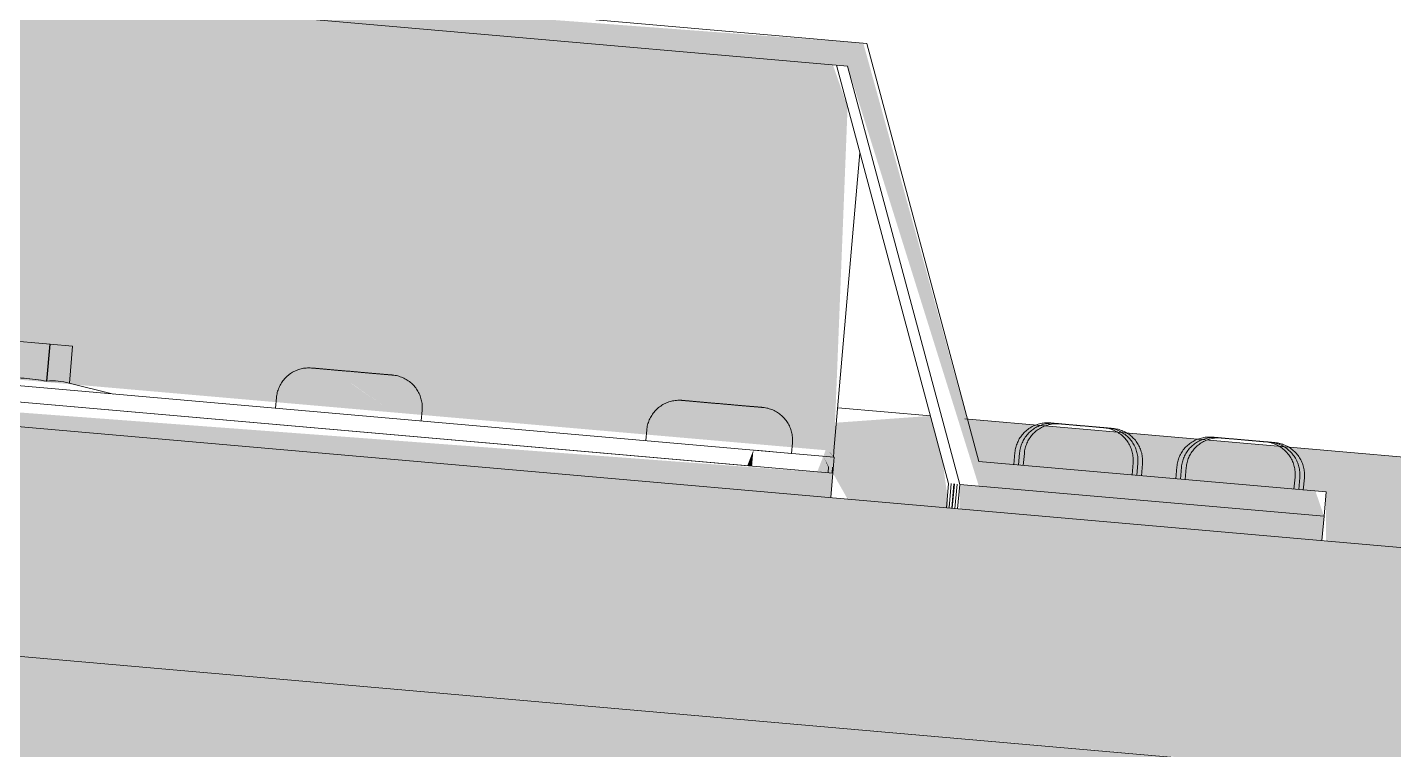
# Model space of a CAD drawing. Header units: millimetres. Extents: x -4612930 to -4329258, y -1064 to 30311.
# Drawn here: x -4356782.2 to -4356614, y 16757.3 to 16846.2 of the extents above; entities that cross this region are included whole.
import ezdxf

# ---------------------------------------------------------------- set-up
doc = ezdxf.new("R2010")
doc.units = ezdxf.units.MM
doc.layers.add('A-ROOF', color=132, linetype='Continuous', lineweight=5)
doc.layers.add('Q-SPCQ', color=91, linetype='Continuous', lineweight=5)

# ---------------------------------------------------------------- blocks, each defined once
blk = doc.blocks.new('Static Line_Sayfa_Metal Deck_Pan Mount - Up to 15 _ pitch - Max 2 Users-1848787-NORTH EAST')
at = {"layer": 'Q-SPCQ'}
h = blk.add_hatch(color=256, dxfattribs=at)
h.paths.add_polyline_path([(4342511.02, 16794.09), (4342512.7, 16836.42), (4342510.9, 16841.61), (4342372.7, 16853.71), (4342351.41, 16808.05), (4342511, 16794.09)])
h.paths.add_polyline_path([(4342501.45, 16795.49), (4342492.48, 16796.28), (4342497.19, 16798.41), (4342501.11, 16795.72)])
h.paths.add_polyline_path([(4342455.88, 16799.48), (4342446.92, 16800.26), (4342451.64, 16802.39)])
h.paths.add_polyline_path([(4342411.37, 16803.03), (4342408.95, 16807.72), (4342414.55, 16807.23)])
h.paths.add_polyline_path([(4342376.19, 16806.45), (4342370.6, 16808.77), (4342372.81, 16808.77), (4342374.27, 16807.77)])
h.paths.add_polyline_path([(4342346.96, 16808.69), (4342368.66, 16855.23), (4342315.98, 16859.83), (4342311.8, 16811.77), (4342346.08, 16808.77)])
h.paths.add_polyline_path([(4342330.62, 16810.44), (4342324.05, 16812.31), (4342327.89, 16812.31), (4342329.83, 16810.98)])
for points in [[(4342571.33, 16786.05), (4342570.27, 16789.15), (4342528.85, 16792.78), (4342514.63, 16844.3), (4342370.04, 16855.1), (4342346.08, 16808.77), (4342305.4, 16810.02), (4342307.35, 16809.14), (4342351.17, 16807.53), (4342374.27, 16853.57), (4342512.7, 16841.46), (4342528.85, 16789.77), (4342570.67, 16786.11)], [(4342411.37, 16803.03), (4342414.55, 16807.23), (4342408.95, 16807.72)], [(4342510.64, 16788.35), (4342510.9, 16791.34), (4342350, 16803.37), (4342350.15, 16802.39), (4342467.33, 16792.14)], [(4342455.88, 16799.48), (4342451.6, 16802.39), (4342446.92, 16800.26)], [(4342501.45, 16795.49), (4342497.19, 16798.41), (4342492.48, 16796.28), (4342501.11, 16795.52)], [(4342500.94, 16792.21), (4342501.11, 16794.2), (4342500.35, 16792.26)], [(4342510.96, 16793.43), (4342510.3, 16794.15), (4342510.9, 16793.44)], [(4342510.37, 16792.14), (4342509.66, 16793.55), (4342510.3, 16792.14)], [(4342510.31, 16791.48), (4342510.3, 16792.14), (4342510.3, 16791.48)], [(4342571.07, 16783.06), (4342571.33, 16786.05), (4342526.5, 16789.97), (4342526.5, 16786.96), (4342528.85, 16786.75)]]:
    blk.add_hatch(color=256, dxfattribs=at).paths.add_polyline_path(points)
for p, q in [((4342515.06, 16844.26), (4342370.87, 16856.88)), ((4342372.7, 16853.71), (4342512.7, 16841.46)), ((4342528.85, 16792.78), (4342515.06, 16844.26)), ((4342525.12, 16790.09), (4342511.32, 16841.58)), ((4342512.7, 16841.46), (4342526.5, 16789.97)), ((4342514.21, 16830.81), (4342511.02, 16794.09)), ((4342408.95, 16807.72), (4342414.55, 16807.23)), ((4342501.11, 16794.2), (4342351.07, 16807.33)), ((4342414.53, 16807.23), (4342414.13, 16802.68)), ((4342414.55, 16807.23), (4342414.16, 16802.68)), ((4342417.32, 16806.98), (4342414.55, 16807.23)), ((4342414.55, 16807.23), (4342417.32, 16806.98)), ((4342416.93, 16802.45), (4342417.32, 16806.98)), ((4342500.94, 16792.21), (4342350.17, 16805.4)), ((4342510.9, 16791.34), (4342350.17, 16805.4)), ((4342422.38, 16801.09), (4342416.92, 16802.45)), ((4342442.42, 16800.66), (4342442.3, 16799.35)), ((4342460.23, 16797.78), (4342460.35, 16799.09)), ((4342487.98, 16796.67), (4342487.87, 16795.36)), ((4342511.05, 16793.33), (4342501.11, 16794.2)), ((4342501.3, 16794.18), (4342505.8, 16793.79)), ((4342501.33, 16794.18), (4342505.8, 16793.79)), ((4342505.8, 16793.79), (4342505.91, 16795.1)), ((4342510.88, 16791.34), (4342511.05, 16793.33)), ((4342510.96, 16793.34), (4342511.05, 16793.33)), ((4342571.59, 16789.04), (4342528.85, 16792.78)), ((4342533.3, 16793.89), (4342533.17, 16792.4)), ((4342533.87, 16793.84), (4342533.74, 16792.35)), ((4342534.45, 16793.79), (4342534.32, 16792.3)), ((4342547.71, 16791.13), (4342547.84, 16792.62)), ((4342548.28, 16791.08), (4342548.41, 16792.57)), ((4342548.86, 16791.03), (4342548.99, 16792.52)), ((4342510.9, 16791.34), (4342510.64, 16788.35)), ((4342553.22, 16792.15), (4342553.09, 16790.66)), ((4342553.8, 16792.1), (4342553.67, 16790.61)), ((4342554.37, 16792.05), (4342554.24, 16790.56)), ((4342567.63, 16789.38), (4342567.76, 16790.88)), ((4342568.21, 16789.33), (4342568.34, 16790.83)), ((4342568.78, 16789.28), (4342568.91, 16790.78)), ((4342525.12, 16790.09), (4342524.86, 16787.1)), ((4342525.44, 16790.06), (4342525.18, 16787.07)), ((4342525.77, 16790.03), (4342525.51, 16787.05)), ((4342525.84, 16790.03), (4342525.58, 16787.04)), ((4342526.17, 16790), (4342525.91, 16787.01)), ((4342526.5, 16789.97), (4342526.24, 16786.98)), ((4342526.5, 16789.97), (4342571.33, 16786.05)), ((4342526.5, 16789.97), (4342571.33, 16786.05)), ((4342571.33, 16786.05), (4342571.59, 16789.04)), ((4342571.33, 16786.05), (4342571.07, 16783.06))]:
    blk.add_line(p, q, dxfattribs=at)
at = {"layer": 'Q-SPCQ', "flags": 128}
for points in [[(4342442.42, 16800.66), (4342442.43, 16800.82), (4342442.46, 16800.97), (4342442.49, 16801.13), (4342442.52, 16801.29), (4342442.56, 16801.44), (4342442.61, 16801.59), (4342442.67, 16801.75), (4342442.73, 16801.89), (4342442.79, 16802.04), (4342442.87, 16802.18), (4342442.94, 16802.32), (4342443.03, 16802.46), (4342443.12, 16802.59), (4342443.21, 16802.72), (4342443.31, 16802.85), (4342443.41, 16802.97), (4342443.52, 16803.09), (4342443.64, 16803.2), (4342443.75, 16803.31), (4342443.88, 16803.41), (4342444, 16803.51), (4342444.13, 16803.61), (4342444.27, 16803.69), (4342444.4, 16803.78), (4342444.54, 16803.85), (4342444.69, 16803.93), (4342444.83, 16803.99), (4342444.98, 16804.05), (4342445.13, 16804.11), (4342445.29, 16804.15), (4342445.44, 16804.2), (4342445.6, 16804.23), (4342445.76, 16804.26), (4342445.91, 16804.28), (4342446.07, 16804.3), (4342446.23, 16804.31), (4342446.39, 16804.31), (4342446.55, 16804.31), (4342446.71, 16804.3), (4342446.76, 16804.3)], [(4342446.76, 16804.3), (4342446.77, 16804.3), (4342446.79, 16804.3), (4342446.82, 16804.29), (4342446.86, 16804.29), (4342446.9, 16804.29), (4342446.95, 16804.28), (4342447.01, 16804.28), (4342447.08, 16804.27), (4342447.15, 16804.26), (4342447.23, 16804.26), (4342447.32, 16804.25), (4342447.41, 16804.24), (4342447.52, 16804.23), (4342447.63, 16804.22), (4342447.74, 16804.21), (4342447.86, 16804.2), (4342447.99, 16804.19), (4342448.13, 16804.18), (4342448.27, 16804.17), (4342448.41, 16804.15), (4342448.56, 16804.14), (4342448.72, 16804.13), (4342448.88, 16804.11), (4342449.04, 16804.1), (4342449.21, 16804.08), (4342449.39, 16804.07), (4342449.56, 16804.05), (4342449.74, 16804.04), (4342449.93, 16804.02), (4342450.12, 16804), (4342450.3, 16803.99), (4342450.5, 16803.97), (4342450.69, 16803.95), (4342450.89, 16803.94), (4342451.08, 16803.92), (4342451.28, 16803.9), (4342451.48, 16803.89), (4342451.68, 16803.87), (4342451.88, 16803.85), (4342452.07, 16803.83), (4342452.27, 16803.82), (4342452.47, 16803.8), (4342452.67, 16803.78), (4342452.86, 16803.76), (4342453.05, 16803.75), (4342453.24, 16803.73), (4342453.43, 16803.71), (4342453.62, 16803.7), (4342453.8, 16803.68), (4342453.98, 16803.67), (4342454.16, 16803.65), (4342454.33, 16803.64), (4342454.49, 16803.62), (4342454.66, 16803.61), (4342454.82, 16803.59), (4342454.97, 16803.58), (4342455.12, 16803.57), (4342455.26, 16803.55), (4342455.4, 16803.54), (4342455.53, 16803.53), (4342455.66, 16803.52), (4342455.77, 16803.51), (4342455.89, 16803.5), (4342455.99, 16803.49), (4342456.09, 16803.48), (4342456.18, 16803.47), (4342456.27, 16803.47), (4342456.35, 16803.46), (4342456.42, 16803.45), (4342456.48, 16803.45), (4342456.54, 16803.44), (4342456.58, 16803.44), (4342456.62, 16803.44), (4342456.65, 16803.43), (4342456.68, 16803.43), (4342456.7, 16803.43), (4342456.7, 16803.43)], [(4342456.7, 16803.43), (4342456.69, 16803.43), (4342456.67, 16803.43), (4342456.64, 16803.43), (4342456.61, 16803.44), (4342456.56, 16803.44), (4342456.51, 16803.45), (4342456.45, 16803.45), (4342456.39, 16803.46), (4342456.31, 16803.46), (4342456.23, 16803.47), (4342456.14, 16803.48), (4342456.05, 16803.49), (4342455.94, 16803.49), (4342455.84, 16803.5), (4342455.72, 16803.51), (4342455.6, 16803.53), (4342455.47, 16803.54), (4342455.34, 16803.55), (4342455.2, 16803.56), (4342455.05, 16803.57), (4342454.9, 16803.59), (4342454.74, 16803.6), (4342454.58, 16803.61), (4342454.42, 16803.63), (4342454.25, 16803.64), (4342454.08, 16803.66), (4342453.9, 16803.67), (4342453.72, 16803.69), (4342453.53, 16803.71), (4342453.35, 16803.72), (4342453.16, 16803.74), (4342452.97, 16803.76), (4342452.77, 16803.77), (4342452.58, 16803.79), (4342452.38, 16803.81), (4342452.18, 16803.82), (4342451.98, 16803.84), (4342451.78, 16803.86), (4342451.59, 16803.88), (4342451.39, 16803.89), (4342451.19, 16803.91), (4342450.99, 16803.93), (4342450.8, 16803.95), (4342450.6, 16803.96), (4342450.41, 16803.98), (4342450.22, 16804), (4342450.03, 16804.01), (4342449.84, 16804.03), (4342449.66, 16804.04), (4342449.48, 16804.06), (4342449.31, 16804.08), (4342449.13, 16804.09), (4342448.97, 16804.11), (4342448.8, 16804.12), (4342448.65, 16804.13), (4342448.49, 16804.15), (4342448.34, 16804.16), (4342448.2, 16804.17), (4342448.06, 16804.18), (4342447.93, 16804.2), (4342447.81, 16804.21), (4342447.69, 16804.22), (4342447.57, 16804.23), (4342447.47, 16804.24), (4342447.37, 16804.24), (4342447.28, 16804.25), (4342447.19, 16804.26), (4342447.11, 16804.27), (4342447.04, 16804.27), (4342446.98, 16804.28), (4342446.93, 16804.28), (4342446.88, 16804.29), (4342446.84, 16804.29), (4342446.81, 16804.29), (4342446.78, 16804.3), (4342446.77, 16804.3), (4342446.76, 16804.3)], [(4342456.7, 16803.43), (4342456.86, 16803.41), (4342457.02, 16803.39), (4342457.18, 16803.36), (4342457.34, 16803.32), (4342457.49, 16803.28), (4342457.64, 16803.23), (4342457.79, 16803.18), (4342457.94, 16803.12), (4342458.09, 16803.05), (4342458.23, 16802.98), (4342458.37, 16802.9), (4342458.51, 16802.82), (4342458.64, 16802.73), (4342458.77, 16802.63), (4342458.9, 16802.53), (4342459.02, 16802.43), (4342459.14, 16802.32), (4342459.25, 16802.21), (4342459.36, 16802.09), (4342459.46, 16801.97), (4342459.56, 16801.84), (4342459.65, 16801.71), (4342459.74, 16801.58), (4342459.83, 16801.44), (4342459.9, 16801.3), (4342459.97, 16801.16), (4342460.04, 16801.01), (4342460.1, 16800.86), (4342460.15, 16800.71), (4342460.2, 16800.56), (4342460.24, 16800.4), (4342460.28, 16800.25), (4342460.31, 16800.09), (4342460.33, 16799.93), (4342460.35, 16799.77), (4342460.36, 16799.61), (4342460.36, 16799.45), (4342460.36, 16799.29), (4342460.35, 16799.13), (4342460.35, 16799.09)], [(4342487.98, 16796.67), (4342488, 16796.83), (4342488.02, 16796.99), (4342488.05, 16797.14), (4342488.09, 16797.3), (4342488.13, 16797.46), (4342488.18, 16797.61), (4342488.23, 16797.76), (4342488.29, 16797.91), (4342488.36, 16798.05), (4342488.43, 16798.2), (4342488.51, 16798.34), (4342488.59, 16798.47), (4342488.68, 16798.61), (4342488.78, 16798.74), (4342488.88, 16798.86), (4342488.98, 16798.98), (4342489.09, 16799.1), (4342489.2, 16799.21), (4342489.32, 16799.32), (4342489.44, 16799.43), (4342489.57, 16799.53), (4342489.7, 16799.62), (4342489.83, 16799.71), (4342489.97, 16799.79), (4342490.11, 16799.87), (4342490.25, 16799.94), (4342490.4, 16800.01), (4342490.55, 16800.07), (4342490.7, 16800.12), (4342490.85, 16800.17), (4342491.01, 16800.21), (4342491.16, 16800.24), (4342491.32, 16800.27), (4342491.48, 16800.3), (4342491.64, 16800.31), (4342491.8, 16800.32), (4342491.96, 16800.33), (4342492.12, 16800.32), (4342492.28, 16800.32), (4342492.32, 16800.31)], [(4342502.27, 16799.44), (4342502.25, 16799.44), (4342502.23, 16799.44), (4342502.21, 16799.45), (4342502.17, 16799.45), (4342502.13, 16799.45), (4342502.08, 16799.46), (4342502.02, 16799.46), (4342501.95, 16799.47), (4342501.88, 16799.48), (4342501.8, 16799.48), (4342501.71, 16799.49), (4342501.61, 16799.5), (4342501.51, 16799.51), (4342501.4, 16799.52), (4342501.29, 16799.53), (4342501.16, 16799.54), (4342501.04, 16799.55), (4342500.9, 16799.56), (4342500.76, 16799.57), (4342500.62, 16799.59), (4342500.47, 16799.6), (4342500.31, 16799.61), (4342500.15, 16799.63), (4342499.98, 16799.64), (4342499.81, 16799.66), (4342499.64, 16799.67), (4342499.46, 16799.69), (4342499.28, 16799.7), (4342499.1, 16799.72), (4342498.91, 16799.74), (4342498.72, 16799.75), (4342498.53, 16799.77), (4342498.34, 16799.79), (4342498.14, 16799.8), (4342497.94, 16799.82), (4342497.75, 16799.84), (4342497.55, 16799.85), (4342497.35, 16799.87), (4342497.15, 16799.89), (4342496.95, 16799.91), (4342496.75, 16799.92), (4342496.56, 16799.94), (4342496.36, 16799.96), (4342496.17, 16799.98), (4342495.97, 16799.99), (4342495.78, 16800.01), (4342495.59, 16800.03), (4342495.41, 16800.04), (4342495.23, 16800.06), (4342495.05, 16800.07), (4342494.87, 16800.09), (4342494.7, 16800.1), (4342494.53, 16800.12), (4342494.37, 16800.13), (4342494.21, 16800.15), (4342494.06, 16800.16), (4342493.91, 16800.17), (4342493.77, 16800.19), (4342493.63, 16800.2), (4342493.5, 16800.21), (4342493.37, 16800.22), (4342493.25, 16800.23), (4342493.14, 16800.24), (4342493.03, 16800.25), (4342492.94, 16800.26), (4342492.84, 16800.27), (4342492.76, 16800.27), (4342492.68, 16800.28), (4342492.61, 16800.29), (4342492.55, 16800.29), (4342492.49, 16800.3), (4342492.44, 16800.3), (4342492.4, 16800.3), (4342492.37, 16800.31), (4342492.35, 16800.31), (4342492.33, 16800.31), (4342492.32, 16800.31)], [(4342492.33, 16800.31), (4342492.34, 16800.31), (4342492.36, 16800.31), (4342492.39, 16800.31), (4342492.42, 16800.3), (4342492.46, 16800.3), (4342492.52, 16800.3), (4342492.57, 16800.29), (4342492.64, 16800.28), (4342492.72, 16800.28), (4342492.8, 16800.27), (4342492.88, 16800.26), (4342492.98, 16800.25), (4342493.08, 16800.25), (4342493.19, 16800.24), (4342493.31, 16800.23), (4342493.43, 16800.22), (4342493.56, 16800.2), (4342493.69, 16800.19), (4342493.83, 16800.18), (4342493.98, 16800.17), (4342494.13, 16800.15), (4342494.28, 16800.14), (4342494.44, 16800.13), (4342494.61, 16800.11), (4342494.78, 16800.1), (4342494.95, 16800.08), (4342495.13, 16800.07), (4342495.31, 16800.05), (4342495.49, 16800.03), (4342495.68, 16800.02), (4342495.87, 16800), (4342496.06, 16799.98), (4342496.26, 16799.97), (4342496.45, 16799.95), (4342496.65, 16799.93), (4342496.85, 16799.92), (4342497.04, 16799.9), (4342497.24, 16799.88), (4342497.44, 16799.86), (4342497.64, 16799.85), (4342497.84, 16799.83), (4342498.04, 16799.81), (4342498.23, 16799.8), (4342498.43, 16799.78), (4342498.62, 16799.76), (4342498.81, 16799.74), (4342499, 16799.73), (4342499.18, 16799.71), (4342499.37, 16799.7), (4342499.55, 16799.68), (4342499.72, 16799.66), (4342499.89, 16799.65), (4342500.06, 16799.64), (4342500.22, 16799.62), (4342500.38, 16799.61), (4342500.54, 16799.59), (4342500.68, 16799.58), (4342500.83, 16799.57), (4342500.96, 16799.56), (4342501.1, 16799.54), (4342501.22, 16799.53), (4342501.34, 16799.52), (4342501.45, 16799.51), (4342501.56, 16799.5), (4342501.66, 16799.5), (4342501.75, 16799.49), (4342501.83, 16799.48), (4342501.91, 16799.47), (4342501.98, 16799.47), (4342502.05, 16799.46), (4342502.1, 16799.46), (4342502.15, 16799.45), (4342502.19, 16799.45), (4342502.22, 16799.45), (4342502.24, 16799.44), (4342502.26, 16799.44), (4342502.27, 16799.44)], [(4342502.27, 16799.44), (4342502.43, 16799.42), (4342502.59, 16799.4), (4342502.75, 16799.37), (4342502.9, 16799.34), (4342503.06, 16799.29), (4342503.21, 16799.24), (4342503.36, 16799.19), (4342503.51, 16799.13), (4342503.65, 16799.06), (4342503.8, 16798.99), (4342503.94, 16798.91), (4342504.07, 16798.83), (4342504.21, 16798.74), (4342504.34, 16798.65), (4342504.46, 16798.55), (4342504.58, 16798.44), (4342504.7, 16798.33), (4342504.82, 16798.22), (4342504.92, 16798.1), (4342505.03, 16797.98), (4342505.13, 16797.85), (4342505.22, 16797.72), (4342505.31, 16797.59), (4342505.39, 16797.45), (4342505.47, 16797.31), (4342505.54, 16797.17), (4342505.61, 16797.02), (4342505.67, 16796.87), (4342505.72, 16796.72), (4342505.77, 16796.57), (4342505.81, 16796.42), (4342505.85, 16796.26), (4342505.87, 16796.1), (4342505.9, 16795.94), (4342505.91, 16795.78), (4342505.92, 16795.62), (4342505.93, 16795.46), (4342505.93, 16795.3), (4342505.92, 16795.14), (4342505.91, 16795.1)], [(4342533.3, 16793.89), (4342533.31, 16794.05), (4342533.34, 16794.21), (4342533.37, 16794.37), (4342533.4, 16794.52), (4342533.45, 16794.68), (4342533.49, 16794.83), (4342533.55, 16794.98), (4342533.61, 16795.13), (4342533.68, 16795.27), (4342533.75, 16795.42), (4342533.83, 16795.56), (4342533.91, 16795.69), (4342534, 16795.83), (4342534.09, 16795.96), (4342534.19, 16796.08), (4342534.29, 16796.2), (4342534.4, 16796.32), (4342534.52, 16796.43), (4342534.63, 16796.54), (4342534.76, 16796.65), (4342534.88, 16796.74), (4342535.01, 16796.84), (4342535.15, 16796.93), (4342535.28, 16797.01), (4342535.42, 16797.09), (4342535.57, 16797.16), (4342535.71, 16797.22), (4342535.86, 16797.28), (4342536.01, 16797.34), (4342536.16, 16797.39), (4342536.32, 16797.43), (4342536.47, 16797.46), (4342536.63, 16797.49), (4342536.79, 16797.51), (4342536.95, 16797.53), (4342537.11, 16797.54), (4342537.27, 16797.54), (4342537.43, 16797.54), (4342537.59, 16797.53), (4342537.63, 16797.53)], [(4342533.87, 16793.84), (4342533.89, 16794), (4342533.91, 16794.16), (4342533.94, 16794.32), (4342533.98, 16794.47), (4342534.02, 16794.63), (4342534.07, 16794.78), (4342534.12, 16794.93), (4342534.18, 16795.08), (4342534.25, 16795.22), (4342534.32, 16795.37), (4342534.4, 16795.51), (4342534.48, 16795.64), (4342534.57, 16795.78), (4342534.67, 16795.91), (4342534.77, 16796.03), (4342534.87, 16796.15), (4342534.98, 16796.27), (4342535.09, 16796.38), (4342535.21, 16796.49), (4342535.33, 16796.6), (4342535.46, 16796.69), (4342535.59, 16796.79), (4342535.72, 16796.88), (4342535.86, 16796.96), (4342536, 16797.04), (4342536.14, 16797.11), (4342536.29, 16797.17), (4342536.44, 16797.23), (4342536.59, 16797.29), (4342536.74, 16797.33), (4342536.89, 16797.38), (4342537.05, 16797.41), (4342537.21, 16797.44), (4342537.36, 16797.46), (4342537.52, 16797.48), (4342537.68, 16797.49), (4342537.84, 16797.49), (4342538, 16797.49), (4342538.16, 16797.48), (4342538.21, 16797.48)], [(4342534.45, 16793.79), (4342534.47, 16793.95), (4342534.49, 16794.11), (4342534.52, 16794.27), (4342534.55, 16794.42), (4342534.6, 16794.58), (4342534.65, 16794.73), (4342534.7, 16794.88), (4342534.76, 16795.03), (4342534.83, 16795.17), (4342534.9, 16795.32), (4342534.98, 16795.46), (4342535.06, 16795.59), (4342535.15, 16795.73), (4342535.24, 16795.86), (4342535.34, 16795.98), (4342535.44, 16796.1), (4342535.55, 16796.22), (4342535.67, 16796.33), (4342535.78, 16796.44), (4342535.91, 16796.55), (4342536.03, 16796.64), (4342536.16, 16796.74), (4342536.3, 16796.83), (4342536.43, 16796.91), (4342536.57, 16796.99), (4342536.72, 16797.06), (4342536.86, 16797.12), (4342537.01, 16797.18), (4342537.16, 16797.24), (4342537.31, 16797.28), (4342537.47, 16797.33), (4342537.62, 16797.36), (4342537.78, 16797.39), (4342537.94, 16797.41), (4342538.1, 16797.43), (4342538.26, 16797.44), (4342538.42, 16797.44), (4342538.58, 16797.44), (4342538.74, 16797.43), (4342538.78, 16797.43)], [(4342537.63, 16797.53), (4342537.64, 16797.53), (4342537.65, 16797.53), (4342537.67, 16797.53), (4342537.7, 16797.52), (4342537.72, 16797.52), (4342537.76, 16797.52), (4342537.8, 16797.52), (4342537.84, 16797.51), (4342537.89, 16797.51), (4342537.94, 16797.5), (4342538, 16797.5), (4342538.06, 16797.49), (4342538.13, 16797.49), (4342538.2, 16797.48), (4342538.28, 16797.47), (4342538.36, 16797.47), (4342538.45, 16797.46), (4342538.53, 16797.45), (4342538.63, 16797.44), (4342538.72, 16797.43), (4342538.82, 16797.43), (4342538.93, 16797.42), (4342539.03, 16797.41), (4342539.14, 16797.4), (4342539.25, 16797.39), (4342539.37, 16797.38), (4342539.48, 16797.37), (4342539.6, 16797.36), (4342539.73, 16797.35), (4342539.85, 16797.34), (4342539.97, 16797.32), (4342540.1, 16797.31), (4342540.23, 16797.3), (4342540.36, 16797.29), (4342540.49, 16797.28), (4342540.62, 16797.27), (4342540.75, 16797.26), (4342540.88, 16797.25), (4342540.91, 16797.24)], [(4342540.92, 16797.24), (4342540.79, 16797.25), (4342540.66, 16797.26), (4342540.53, 16797.28), (4342540.4, 16797.29), (4342540.27, 16797.3), (4342540.14, 16797.31), (4342540.02, 16797.32), (4342539.89, 16797.33), (4342539.77, 16797.34), (4342539.64, 16797.35), (4342539.52, 16797.36), (4342539.41, 16797.37), (4342539.29, 16797.38), (4342539.18, 16797.39), (4342539.07, 16797.4), (4342538.96, 16797.41), (4342538.86, 16797.42), (4342538.76, 16797.43), (4342538.66, 16797.44), (4342538.57, 16797.45), (4342538.48, 16797.46), (4342538.39, 16797.46), (4342538.31, 16797.47), (4342538.23, 16797.48), (4342538.16, 16797.48), (4342538.09, 16797.49), (4342538.02, 16797.5), (4342537.96, 16797.5), (4342537.91, 16797.51), (4342537.86, 16797.51), (4342537.81, 16797.51), (4342537.77, 16797.52), (4342537.74, 16797.52), (4342537.71, 16797.52), (4342537.68, 16797.53), (4342537.66, 16797.53), (4342537.65, 16797.53), (4342537.64, 16797.53)], [(4342538.21, 16797.48), (4342538.22, 16797.48), (4342538.23, 16797.48), (4342538.25, 16797.48), (4342538.27, 16797.47), (4342538.3, 16797.47), (4342538.33, 16797.47), (4342538.37, 16797.46), (4342538.42, 16797.46), (4342538.47, 16797.46), (4342538.52, 16797.45), (4342538.58, 16797.45), (4342538.64, 16797.44), (4342538.71, 16797.44), (4342538.78, 16797.43), (4342538.86, 16797.42), (4342538.94, 16797.42), (4342539.02, 16797.41), (4342539.11, 16797.4), (4342539.2, 16797.39), (4342539.3, 16797.38), (4342539.4, 16797.38), (4342539.5, 16797.37), (4342539.61, 16797.36), (4342539.72, 16797.35), (4342539.83, 16797.34), (4342539.94, 16797.33), (4342540.06, 16797.32), (4342540.18, 16797.31), (4342540.3, 16797.3), (4342540.42, 16797.29), (4342540.55, 16797.27), (4342540.68, 16797.26), (4342540.8, 16797.25), (4342540.93, 16797.24), (4342541.06, 16797.23), (4342541.19, 16797.22), (4342541.32, 16797.21), (4342541.46, 16797.19), (4342541.48, 16797.19)], [(4342541.5, 16797.19), (4342541.37, 16797.2), (4342541.24, 16797.21), (4342541.11, 16797.23), (4342540.98, 16797.24), (4342540.85, 16797.25), (4342540.72, 16797.26), (4342540.59, 16797.27), (4342540.47, 16797.28), (4342540.34, 16797.29), (4342540.22, 16797.3), (4342540.1, 16797.31), (4342539.98, 16797.32), (4342539.87, 16797.33), (4342539.75, 16797.34), (4342539.64, 16797.35), (4342539.54, 16797.36), (4342539.43, 16797.37), (4342539.33, 16797.38), (4342539.23, 16797.39), (4342539.14, 16797.4), (4342539.05, 16797.41), (4342538.96, 16797.41), (4342538.88, 16797.42), (4342538.8, 16797.43), (4342538.73, 16797.43), (4342538.66, 16797.44), (4342538.6, 16797.45), (4342538.54, 16797.45), (4342538.48, 16797.46), (4342538.43, 16797.46), (4342538.39, 16797.46), (4342538.35, 16797.47), (4342538.31, 16797.47), (4342538.28, 16797.47), (4342538.26, 16797.48), (4342538.24, 16797.48), (4342538.22, 16797.48), (4342538.21, 16797.48)], [(4342538.78, 16797.43), (4342538.79, 16797.43), (4342538.81, 16797.43), (4342538.82, 16797.43), (4342538.85, 16797.42), (4342538.88, 16797.42), (4342538.91, 16797.42), (4342538.95, 16797.41), (4342538.99, 16797.41), (4342539.04, 16797.41), (4342539.09, 16797.4), (4342539.15, 16797.4), (4342539.22, 16797.39), (4342539.28, 16797.39), (4342539.36, 16797.38), (4342539.43, 16797.37), (4342539.51, 16797.37), (4342539.6, 16797.36), (4342539.69, 16797.35), (4342539.78, 16797.34), (4342539.87, 16797.33), (4342539.97, 16797.32), (4342540.08, 16797.32), (4342540.18, 16797.31), (4342540.29, 16797.3), (4342540.4, 16797.29), (4342540.52, 16797.28), (4342540.64, 16797.27), (4342540.75, 16797.26), (4342540.88, 16797.25), (4342541, 16797.23), (4342541.12, 16797.22), (4342541.25, 16797.21), (4342541.38, 16797.2), (4342541.51, 16797.19), (4342541.64, 16797.18), (4342541.77, 16797.17), (4342541.9, 16797.16), (4342542.03, 16797.14), (4342542.06, 16797.14)], [(4342542.08, 16797.14), (4342541.94, 16797.15), (4342541.81, 16797.16), (4342541.68, 16797.18), (4342541.55, 16797.19), (4342541.42, 16797.2), (4342541.29, 16797.21), (4342541.17, 16797.22), (4342541.04, 16797.23), (4342540.92, 16797.24), (4342540.8, 16797.25), (4342540.67, 16797.26), (4342540.56, 16797.27), (4342540.44, 16797.28), (4342540.33, 16797.29), (4342540.22, 16797.3), (4342540.11, 16797.31), (4342540.01, 16797.32), (4342539.91, 16797.33), (4342539.81, 16797.34), (4342539.72, 16797.35), (4342539.63, 16797.36), (4342539.54, 16797.36), (4342539.46, 16797.37), (4342539.38, 16797.38), (4342539.31, 16797.38), (4342539.24, 16797.39), (4342539.17, 16797.39), (4342539.11, 16797.4), (4342539.06, 16797.4), (4342539.01, 16797.41), (4342538.96, 16797.41), (4342538.92, 16797.42), (4342538.89, 16797.42), (4342538.86, 16797.42), (4342538.83, 16797.42), (4342538.81, 16797.43), (4342538.8, 16797.43), (4342538.79, 16797.43)], [(4342540.91, 16797.24), (4342541.04, 16797.23), (4342541.17, 16797.22), (4342541.3, 16797.21), (4342541.43, 16797.2), (4342541.56, 16797.19), (4342541.69, 16797.17), (4342541.82, 16797.16), (4342541.94, 16797.15), (4342542.07, 16797.14), (4342542.19, 16797.13), (4342542.31, 16797.12), (4342542.43, 16797.11), (4342542.54, 16797.1), (4342542.65, 16797.09), (4342542.76, 16797.08), (4342542.87, 16797.07), (4342542.98, 16797.06), (4342543.08, 16797.05), (4342543.17, 16797.04), (4342543.27, 16797.04), (4342543.36, 16797.03), (4342543.44, 16797.02), (4342543.53, 16797.01), (4342543.6, 16797.01), (4342543.68, 16797), (4342543.75, 16796.99), (4342543.81, 16796.99), (4342543.87, 16796.98), (4342543.92, 16796.98), (4342543.98, 16796.97), (4342544.02, 16796.97), (4342544.06, 16796.97), (4342544.1, 16796.96), (4342544.13, 16796.96), (4342544.15, 16796.96), (4342544.17, 16796.96), (4342544.19, 16796.96), (4342544.2, 16796.96)], [(4342544.2, 16796.96), (4342544.19, 16796.96), (4342544.18, 16796.96), (4342544.16, 16796.96), (4342544.14, 16796.96), (4342544.11, 16796.96), (4342544.07, 16796.97), (4342544.03, 16796.97), (4342543.99, 16796.97), (4342543.94, 16796.98), (4342543.89, 16796.98), (4342543.83, 16796.99), (4342543.77, 16796.99), (4342543.7, 16797), (4342543.63, 16797), (4342543.55, 16797.01), (4342543.47, 16797.02), (4342543.39, 16797.03), (4342543.3, 16797.03), (4342543.21, 16797.04), (4342543.11, 16797.05), (4342543.01, 16797.06), (4342542.91, 16797.07), (4342542.8, 16797.08), (4342542.69, 16797.09), (4342542.58, 16797.1), (4342542.46, 16797.11), (4342542.35, 16797.12), (4342542.23, 16797.13), (4342542.11, 16797.14), (4342541.98, 16797.15), (4342541.86, 16797.16), (4342541.73, 16797.17), (4342541.6, 16797.18), (4342541.47, 16797.19), (4342541.34, 16797.2), (4342541.21, 16797.22), (4342541.08, 16797.23), (4342540.95, 16797.24), (4342540.92, 16797.24)], [(4342541.48, 16797.19), (4342541.61, 16797.18), (4342541.75, 16797.17), (4342541.88, 16797.16), (4342542.01, 16797.15), (4342542.14, 16797.14), (4342542.26, 16797.12), (4342542.39, 16797.11), (4342542.52, 16797.1), (4342542.64, 16797.09), (4342542.76, 16797.08), (4342542.88, 16797.07), (4342543, 16797.06), (4342543.12, 16797.05), (4342543.23, 16797.04), (4342543.34, 16797.03), (4342543.45, 16797.02), (4342543.55, 16797.01), (4342543.65, 16797), (4342543.75, 16796.99), (4342543.84, 16796.99), (4342543.93, 16796.98), (4342544.02, 16796.97), (4342544.1, 16796.96), (4342544.18, 16796.96), (4342544.25, 16796.95), (4342544.32, 16796.94), (4342544.39, 16796.94), (4342544.45, 16796.93), (4342544.5, 16796.93), (4342544.55, 16796.92), (4342544.6, 16796.92), (4342544.64, 16796.92), (4342544.67, 16796.91), (4342544.7, 16796.91), (4342544.73, 16796.91), (4342544.75, 16796.91), (4342544.76, 16796.91), (4342544.77, 16796.9)], [(4342544.77, 16796.9), (4342544.77, 16796.91), (4342544.75, 16796.91), (4342544.74, 16796.91), (4342544.71, 16796.91), (4342544.68, 16796.91), (4342544.65, 16796.92), (4342544.61, 16796.92), (4342544.57, 16796.92), (4342544.52, 16796.93), (4342544.46, 16796.93), (4342544.41, 16796.94), (4342544.34, 16796.94), (4342544.28, 16796.95), (4342544.2, 16796.95), (4342544.13, 16796.96), (4342544.05, 16796.97), (4342543.96, 16796.98), (4342543.87, 16796.98), (4342543.78, 16796.99), (4342543.68, 16797), (4342543.58, 16797.01), (4342543.48, 16797.02), (4342543.38, 16797.03), (4342543.27, 16797.04), (4342543.15, 16797.05), (4342543.04, 16797.06), (4342542.92, 16797.07), (4342542.8, 16797.08), (4342542.68, 16797.09), (4342542.56, 16797.1), (4342542.43, 16797.11), (4342542.31, 16797.12), (4342542.18, 16797.13), (4342542.05, 16797.14), (4342541.92, 16797.15), (4342541.79, 16797.17), (4342541.66, 16797.18), (4342541.53, 16797.19), (4342541.5, 16797.19)], [(4342542.06, 16797.14), (4342542.19, 16797.13), (4342542.32, 16797.12), (4342542.45, 16797.11), (4342542.58, 16797.1), (4342542.71, 16797.09), (4342542.84, 16797.07), (4342542.97, 16797.06), (4342543.09, 16797.05), (4342543.22, 16797.04), (4342543.34, 16797.03), (4342543.46, 16797.02), (4342543.58, 16797.01), (4342543.69, 16797), (4342543.81, 16796.99), (4342543.92, 16796.98), (4342544.02, 16796.97), (4342544.13, 16796.96), (4342544.23, 16796.95), (4342544.32, 16796.94), (4342544.42, 16796.94), (4342544.51, 16796.93), (4342544.59, 16796.92), (4342544.68, 16796.91), (4342544.75, 16796.91), (4342544.83, 16796.9), (4342544.9, 16796.89), (4342544.96, 16796.89), (4342545.02, 16796.88), (4342545.08, 16796.88), (4342545.13, 16796.87), (4342545.17, 16796.87), (4342545.21, 16796.87), (4342545.25, 16796.86), (4342545.28, 16796.86), (4342545.3, 16796.86), (4342545.32, 16796.86), (4342545.34, 16796.86), (4342545.35, 16796.85)], [(4342545.35, 16796.85), (4342545.34, 16796.86), (4342545.33, 16796.86), (4342545.31, 16796.86), (4342545.29, 16796.86), (4342545.26, 16796.86), (4342545.22, 16796.87), (4342545.19, 16796.87), (4342545.14, 16796.87), (4342545.09, 16796.88), (4342545.04, 16796.88), (4342544.98, 16796.89), (4342544.92, 16796.89), (4342544.85, 16796.9), (4342544.78, 16796.9), (4342544.7, 16796.91), (4342544.62, 16796.92), (4342544.54, 16796.93), (4342544.45, 16796.93), (4342544.36, 16796.94), (4342544.26, 16796.95), (4342544.16, 16796.96), (4342544.06, 16796.97), (4342543.95, 16796.98), (4342543.84, 16796.99), (4342543.73, 16797), (4342543.62, 16797.01), (4342543.5, 16797.02), (4342543.38, 16797.03), (4342543.26, 16797.04), (4342543.13, 16797.05), (4342543.01, 16797.06), (4342542.88, 16797.07), (4342542.75, 16797.08), (4342542.63, 16797.09), (4342542.5, 16797.1), (4342542.36, 16797.12), (4342542.23, 16797.13), (4342542.1, 16797.14), (4342542.08, 16797.14)], [(4342544.2, 16796.95), (4342544.36, 16796.94), (4342544.52, 16796.91), (4342544.68, 16796.88), (4342544.83, 16796.85), (4342544.99, 16796.81), (4342545.14, 16796.76), (4342545.29, 16796.7), (4342545.44, 16796.64), (4342545.58, 16796.58), (4342545.73, 16796.5), (4342545.87, 16796.43), (4342546, 16796.34), (4342546.14, 16796.25), (4342546.27, 16796.16), (4342546.39, 16796.06), (4342546.51, 16795.96), (4342546.63, 16795.85), (4342546.74, 16795.74), (4342546.85, 16795.62), (4342546.95, 16795.5), (4342547.05, 16795.37), (4342547.15, 16795.24), (4342547.23, 16795.11), (4342547.32, 16794.97), (4342547.39, 16794.83), (4342547.47, 16794.69), (4342547.53, 16794.54), (4342547.59, 16794.39), (4342547.65, 16794.24), (4342547.69, 16794.09), (4342547.73, 16793.93), (4342547.77, 16793.78), (4342547.8, 16793.62), (4342547.82, 16793.46), (4342547.84, 16793.3), (4342547.85, 16793.14), (4342547.85, 16792.98), (4342547.85, 16792.82), (4342547.84, 16792.66), (4342547.84, 16792.62)], [(4342544.78, 16796.9), (4342544.94, 16796.89), (4342545.09, 16796.86), (4342545.25, 16796.83), (4342545.41, 16796.8), (4342545.56, 16796.76), (4342545.71, 16796.71), (4342545.86, 16796.65), (4342546.01, 16796.59), (4342546.16, 16796.53), (4342546.3, 16796.45), (4342546.44, 16796.38), (4342546.58, 16796.29), (4342546.71, 16796.2), (4342546.84, 16796.11), (4342546.97, 16796.01), (4342547.09, 16795.91), (4342547.21, 16795.8), (4342547.32, 16795.69), (4342547.43, 16795.57), (4342547.53, 16795.45), (4342547.63, 16795.32), (4342547.72, 16795.19), (4342547.81, 16795.06), (4342547.89, 16794.92), (4342547.97, 16794.78), (4342548.04, 16794.64), (4342548.11, 16794.49), (4342548.17, 16794.34), (4342548.22, 16794.19), (4342548.27, 16794.04), (4342548.31, 16793.88), (4342548.35, 16793.73), (4342548.38, 16793.57), (4342548.4, 16793.41), (4342548.41, 16793.25), (4342548.42, 16793.09), (4342548.43, 16792.93), (4342548.43, 16792.77), (4342548.42, 16792.61), (4342548.41, 16792.57)], [(4342545.35, 16796.85), (4342545.51, 16796.84), (4342545.67, 16796.81), (4342545.83, 16796.78), (4342545.98, 16796.75), (4342546.14, 16796.71), (4342546.29, 16796.66), (4342546.44, 16796.6), (4342546.59, 16796.54), (4342546.73, 16796.48), (4342546.88, 16796.4), (4342547.02, 16796.33), (4342547.15, 16796.24), (4342547.29, 16796.15), (4342547.42, 16796.06), (4342547.54, 16795.96), (4342547.66, 16795.86), (4342547.78, 16795.75), (4342547.89, 16795.64), (4342548, 16795.52), (4342548.11, 16795.4), (4342548.2, 16795.27), (4342548.3, 16795.14), (4342548.39, 16795.01), (4342548.47, 16794.87), (4342548.55, 16794.73), (4342548.62, 16794.59), (4342548.68, 16794.44), (4342548.74, 16794.29), (4342548.8, 16794.14), (4342548.84, 16793.99), (4342548.89, 16793.83), (4342548.92, 16793.68), (4342548.95, 16793.52), (4342548.97, 16793.36), (4342548.99, 16793.2), (4342549, 16793.04), (4342549, 16792.88), (4342549, 16792.72), (4342548.99, 16792.56), (4342548.99, 16792.52)], [(4342553.22, 16792.15), (4342553.24, 16792.31), (4342553.26, 16792.47), (4342553.29, 16792.62), (4342553.33, 16792.78), (4342553.37, 16792.94), (4342553.42, 16793.09), (4342553.47, 16793.24), (4342553.53, 16793.39), (4342553.6, 16793.53), (4342553.67, 16793.67), (4342553.75, 16793.81), (4342553.83, 16793.95), (4342553.92, 16794.08), (4342554.01, 16794.21), (4342554.11, 16794.34), (4342554.22, 16794.46), (4342554.33, 16794.58), (4342554.44, 16794.69), (4342554.56, 16794.8), (4342554.68, 16794.9), (4342554.81, 16795), (4342554.94, 16795.1), (4342555.07, 16795.18), (4342555.21, 16795.27), (4342555.35, 16795.34), (4342555.49, 16795.41), (4342555.64, 16795.48), (4342555.78, 16795.54), (4342555.93, 16795.59), (4342556.09, 16795.64), (4342556.24, 16795.68), (4342556.4, 16795.72), (4342556.55, 16795.75), (4342556.71, 16795.77), (4342556.87, 16795.79), (4342557.03, 16795.8), (4342557.19, 16795.8), (4342557.35, 16795.8), (4342557.51, 16795.79), (4342557.55, 16795.79)], [(4342553.8, 16792.1), (4342553.81, 16792.26), (4342553.84, 16792.42), (4342553.87, 16792.57), (4342553.9, 16792.73), (4342553.95, 16792.88), (4342553.99, 16793.04), (4342554.05, 16793.19), (4342554.11, 16793.34), (4342554.17, 16793.48), (4342554.25, 16793.62), (4342554.32, 16793.76), (4342554.41, 16793.9), (4342554.5, 16794.03), (4342554.59, 16794.16), (4342554.69, 16794.29), (4342554.79, 16794.41), (4342554.9, 16794.53), (4342555.02, 16794.64), (4342555.13, 16794.75), (4342555.26, 16794.85), (4342555.38, 16794.95), (4342555.51, 16795.04), (4342555.64, 16795.13), (4342555.78, 16795.22), (4342555.92, 16795.29), (4342556.06, 16795.36), (4342556.21, 16795.43), (4342556.36, 16795.49), (4342556.51, 16795.54), (4342556.66, 16795.59), (4342556.82, 16795.63), (4342556.97, 16795.67), (4342557.13, 16795.7), (4342557.29, 16795.72), (4342557.45, 16795.74), (4342557.61, 16795.75), (4342557.77, 16795.75), (4342557.93, 16795.75), (4342558.09, 16795.74), (4342558.13, 16795.74)], [(4342554.37, 16792.05), (4342554.39, 16792.21), (4342554.41, 16792.37), (4342554.44, 16792.52), (4342554.48, 16792.68), (4342554.52, 16792.83), (4342554.57, 16792.99), (4342554.62, 16793.14), (4342554.68, 16793.29), (4342554.75, 16793.43), (4342554.82, 16793.57), (4342554.9, 16793.71), (4342554.98, 16793.85), (4342555.07, 16793.98), (4342555.17, 16794.11), (4342555.26, 16794.24), (4342555.37, 16794.36), (4342555.48, 16794.48), (4342555.59, 16794.59), (4342555.71, 16794.7), (4342555.83, 16794.8), (4342555.96, 16794.9), (4342556.09, 16794.99), (4342556.22, 16795.08), (4342556.36, 16795.17), (4342556.5, 16795.24), (4342556.64, 16795.31), (4342556.79, 16795.38), (4342556.93, 16795.44), (4342557.09, 16795.49), (4342557.24, 16795.54), (4342557.39, 16795.58), (4342557.55, 16795.62), (4342557.71, 16795.65), (4342557.86, 16795.67), (4342558.02, 16795.69), (4342558.18, 16795.7), (4342558.34, 16795.7), (4342558.5, 16795.7), (4342558.66, 16795.69), (4342558.71, 16795.69)], [(4342557.56, 16795.79), (4342557.57, 16795.79), (4342557.58, 16795.78), (4342557.6, 16795.78), (4342557.62, 16795.78), (4342557.65, 16795.78), (4342557.68, 16795.78), (4342557.72, 16795.77), (4342557.77, 16795.77), (4342557.81, 16795.76), (4342557.87, 16795.76), (4342557.93, 16795.75), (4342557.99, 16795.75), (4342558.06, 16795.74), (4342558.13, 16795.74), (4342558.2, 16795.73), (4342558.29, 16795.72), (4342558.37, 16795.72), (4342558.46, 16795.71), (4342558.55, 16795.7), (4342558.65, 16795.69), (4342558.75, 16795.68), (4342558.85, 16795.67), (4342558.96, 16795.66), (4342559.06, 16795.65), (4342559.18, 16795.64), (4342559.29, 16795.63), (4342559.41, 16795.62), (4342559.53, 16795.61), (4342559.65, 16795.6), (4342559.77, 16795.59), (4342559.9, 16795.58), (4342560.02, 16795.57), (4342560.15, 16795.56), (4342560.28, 16795.55), (4342560.41, 16795.54), (4342560.54, 16795.53), (4342560.67, 16795.51), (4342560.8, 16795.5), (4342560.83, 16795.5)], [(4342560.85, 16795.5), (4342560.72, 16795.51), (4342560.59, 16795.52), (4342560.45, 16795.53), (4342560.32, 16795.54), (4342560.2, 16795.56), (4342560.07, 16795.57), (4342559.94, 16795.58), (4342559.81, 16795.59), (4342559.69, 16795.6), (4342559.57, 16795.61), (4342559.45, 16795.62), (4342559.33, 16795.63), (4342559.21, 16795.64), (4342559.1, 16795.65), (4342558.99, 16795.66), (4342558.88, 16795.67), (4342558.78, 16795.68), (4342558.68, 16795.69), (4342558.58, 16795.7), (4342558.49, 16795.7), (4342558.4, 16795.71), (4342558.31, 16795.72), (4342558.23, 16795.73), (4342558.15, 16795.73), (4342558.08, 16795.74), (4342558.01, 16795.75), (4342557.95, 16795.75), (4342557.89, 16795.76), (4342557.83, 16795.76), (4342557.78, 16795.77), (4342557.74, 16795.77), (4342557.69, 16795.77), (4342557.66, 16795.78), (4342557.63, 16795.78), (4342557.6, 16795.78), (4342557.58, 16795.78), (4342557.57, 16795.79), (4342557.56, 16795.79)], [(4342558.13, 16795.74), (4342558.14, 16795.74), (4342558.15, 16795.73), (4342558.17, 16795.73), (4342558.2, 16795.73), (4342558.22, 16795.73), (4342558.26, 16795.73), (4342558.3, 16795.72), (4342558.34, 16795.72), (4342558.39, 16795.71), (4342558.44, 16795.71), (4342558.5, 16795.7), (4342558.56, 16795.7), (4342558.63, 16795.69), (4342558.7, 16795.69), (4342558.78, 16795.68), (4342558.86, 16795.67), (4342558.95, 16795.66), (4342559.03, 16795.66), (4342559.13, 16795.65), (4342559.22, 16795.64), (4342559.32, 16795.63), (4342559.42, 16795.62), (4342559.53, 16795.61), (4342559.64, 16795.6), (4342559.75, 16795.59), (4342559.87, 16795.58), (4342559.98, 16795.57), (4342560.1, 16795.56), (4342560.22, 16795.55), (4342560.35, 16795.54), (4342560.47, 16795.53), (4342560.6, 16795.52), (4342560.73, 16795.51), (4342560.86, 16795.5), (4342560.99, 16795.49), (4342561.12, 16795.47), (4342561.25, 16795.46), (4342561.38, 16795.45), (4342561.41, 16795.45)], [(4342561.42, 16795.45), (4342561.29, 16795.46), (4342561.16, 16795.47), (4342561.03, 16795.48), (4342560.9, 16795.49), (4342560.77, 16795.51), (4342560.64, 16795.52), (4342560.52, 16795.53), (4342560.39, 16795.54), (4342560.27, 16795.55), (4342560.14, 16795.56), (4342560.02, 16795.57), (4342559.91, 16795.58), (4342559.79, 16795.59), (4342559.68, 16795.6), (4342559.57, 16795.61), (4342559.46, 16795.62), (4342559.36, 16795.63), (4342559.26, 16795.64), (4342559.16, 16795.65), (4342559.06, 16795.65), (4342558.97, 16795.66), (4342558.89, 16795.67), (4342558.81, 16795.68), (4342558.73, 16795.68), (4342558.66, 16795.69), (4342558.59, 16795.7), (4342558.52, 16795.7), (4342558.46, 16795.71), (4342558.41, 16795.71), (4342558.36, 16795.72), (4342558.31, 16795.72), (4342558.27, 16795.72), (4342558.23, 16795.73), (4342558.2, 16795.73), (4342558.18, 16795.73), (4342558.16, 16795.73), (4342558.14, 16795.73), (4342558.13, 16795.74)], [(4342558.71, 16795.69), (4342558.72, 16795.68), (4342558.73, 16795.68), (4342558.75, 16795.68), (4342558.77, 16795.68), (4342558.8, 16795.68), (4342558.83, 16795.67), (4342558.87, 16795.67), (4342558.92, 16795.67), (4342558.96, 16795.66), (4342559.02, 16795.66), (4342559.08, 16795.65), (4342559.14, 16795.65), (4342559.21, 16795.64), (4342559.28, 16795.64), (4342559.36, 16795.63), (4342559.44, 16795.62), (4342559.52, 16795.61), (4342559.61, 16795.61), (4342559.7, 16795.6), (4342559.8, 16795.59), (4342559.9, 16795.58), (4342560, 16795.57), (4342560.11, 16795.56), (4342560.22, 16795.55), (4342560.33, 16795.54), (4342560.44, 16795.53), (4342560.56, 16795.52), (4342560.68, 16795.51), (4342560.8, 16795.5), (4342560.92, 16795.49), (4342561.05, 16795.48), (4342561.18, 16795.47), (4342561.3, 16795.46), (4342561.43, 16795.45), (4342561.56, 16795.44), (4342561.69, 16795.42), (4342561.82, 16795.41), (4342561.96, 16795.4), (4342561.98, 16795.4)], [(4342562, 16795.4), (4342561.87, 16795.41), (4342561.74, 16795.42), (4342561.61, 16795.43), (4342561.48, 16795.44), (4342561.35, 16795.45), (4342561.22, 16795.47), (4342561.09, 16795.48), (4342560.97, 16795.49), (4342560.84, 16795.5), (4342560.72, 16795.51), (4342560.6, 16795.52), (4342560.48, 16795.53), (4342560.37, 16795.54), (4342560.25, 16795.55), (4342560.14, 16795.56), (4342560.04, 16795.57), (4342559.93, 16795.58), (4342559.83, 16795.59), (4342559.73, 16795.6), (4342559.64, 16795.6), (4342559.55, 16795.61), (4342559.46, 16795.62), (4342559.38, 16795.63), (4342559.3, 16795.63), (4342559.23, 16795.64), (4342559.16, 16795.65), (4342559.1, 16795.65), (4342559.04, 16795.66), (4342558.98, 16795.66), (4342558.93, 16795.67), (4342558.89, 16795.67), (4342558.85, 16795.67), (4342558.81, 16795.68), (4342558.78, 16795.68), (4342558.75, 16795.68), (4342558.73, 16795.68), (4342558.72, 16795.68), (4342558.71, 16795.69)], [(4342560.83, 16795.5), (4342560.96, 16795.49), (4342561.09, 16795.48), (4342561.23, 16795.47), (4342561.36, 16795.45), (4342561.48, 16795.44), (4342561.61, 16795.43), (4342561.74, 16795.42), (4342561.87, 16795.41), (4342561.99, 16795.4), (4342562.11, 16795.39), (4342562.23, 16795.38), (4342562.35, 16795.37), (4342562.47, 16795.36), (4342562.58, 16795.35), (4342562.69, 16795.34), (4342562.8, 16795.33), (4342562.9, 16795.32), (4342563, 16795.31), (4342563.1, 16795.3), (4342563.19, 16795.29), (4342563.28, 16795.29), (4342563.37, 16795.28), (4342563.45, 16795.27), (4342563.53, 16795.26), (4342563.6, 16795.26), (4342563.67, 16795.25), (4342563.73, 16795.25), (4342563.79, 16795.24), (4342563.85, 16795.24), (4342563.9, 16795.23), (4342563.94, 16795.23), (4342563.99, 16795.22), (4342564.02, 16795.22), (4342564.05, 16795.22), (4342564.08, 16795.22), (4342564.1, 16795.21), (4342564.11, 16795.21), (4342564.12, 16795.21)], [(4342564.12, 16795.21), (4342564.11, 16795.21), (4342564.1, 16795.21), (4342564.08, 16795.22), (4342564.06, 16795.22), (4342564.03, 16795.22), (4342564, 16795.22), (4342563.96, 16795.23), (4342563.91, 16795.23), (4342563.87, 16795.23), (4342563.81, 16795.24), (4342563.75, 16795.24), (4342563.69, 16795.25), (4342563.62, 16795.26), (4342563.55, 16795.26), (4342563.48, 16795.27), (4342563.39, 16795.28), (4342563.31, 16795.28), (4342563.22, 16795.29), (4342563.13, 16795.3), (4342563.03, 16795.31), (4342562.93, 16795.32), (4342562.83, 16795.32), (4342562.72, 16795.33), (4342562.62, 16795.34), (4342562.5, 16795.35), (4342562.39, 16795.36), (4342562.27, 16795.37), (4342562.15, 16795.38), (4342562.03, 16795.39), (4342561.91, 16795.41), (4342561.78, 16795.42), (4342561.66, 16795.43), (4342561.53, 16795.44), (4342561.4, 16795.45), (4342561.27, 16795.46), (4342561.14, 16795.47), (4342561.01, 16795.48), (4342560.88, 16795.5), (4342560.85, 16795.5)], [(4342561.41, 16795.45), (4342561.54, 16795.44), (4342561.67, 16795.43), (4342561.8, 16795.42), (4342561.93, 16795.4), (4342562.06, 16795.39), (4342562.19, 16795.38), (4342562.32, 16795.37), (4342562.44, 16795.36), (4342562.57, 16795.35), (4342562.69, 16795.34), (4342562.81, 16795.33), (4342562.93, 16795.32), (4342563.04, 16795.31), (4342563.15, 16795.3), (4342563.26, 16795.29), (4342563.37, 16795.28), (4342563.47, 16795.27), (4342563.58, 16795.26), (4342563.67, 16795.25), (4342563.77, 16795.24), (4342563.86, 16795.24), (4342563.94, 16795.23), (4342564.02, 16795.22), (4342564.1, 16795.21), (4342564.18, 16795.21), (4342564.24, 16795.2), (4342564.31, 16795.2), (4342564.37, 16795.19), (4342564.42, 16795.19), (4342564.47, 16795.18), (4342564.52, 16795.18), (4342564.56, 16795.17), (4342564.6, 16795.17), (4342564.63, 16795.17), (4342564.65, 16795.17), (4342564.67, 16795.16), (4342564.69, 16795.16), (4342564.7, 16795.16)], [(4342564.7, 16795.16), (4342564.69, 16795.16), (4342564.68, 16795.16), (4342564.66, 16795.16), (4342564.64, 16795.17), (4342564.61, 16795.17), (4342564.57, 16795.17), (4342564.53, 16795.18), (4342564.49, 16795.18), (4342564.44, 16795.18), (4342564.39, 16795.19), (4342564.33, 16795.19), (4342564.27, 16795.2), (4342564.2, 16795.21), (4342564.13, 16795.21), (4342564.05, 16795.22), (4342563.97, 16795.23), (4342563.89, 16795.23), (4342563.8, 16795.24), (4342563.7, 16795.25), (4342563.61, 16795.26), (4342563.51, 16795.27), (4342563.41, 16795.27), (4342563.3, 16795.28), (4342563.19, 16795.29), (4342563.08, 16795.3), (4342562.96, 16795.31), (4342562.85, 16795.32), (4342562.73, 16795.33), (4342562.61, 16795.34), (4342562.48, 16795.36), (4342562.36, 16795.37), (4342562.23, 16795.38), (4342562.1, 16795.39), (4342561.97, 16795.4), (4342561.84, 16795.41), (4342561.71, 16795.42), (4342561.58, 16795.43), (4342561.45, 16795.45), (4342561.42, 16795.45)], [(4342561.98, 16795.4), (4342562.11, 16795.39), (4342562.25, 16795.38), (4342562.38, 16795.36), (4342562.51, 16795.35), (4342562.64, 16795.34), (4342562.76, 16795.33), (4342562.89, 16795.32), (4342563.02, 16795.31), (4342563.14, 16795.3), (4342563.26, 16795.29), (4342563.38, 16795.28), (4342563.5, 16795.27), (4342563.62, 16795.26), (4342563.73, 16795.25), (4342563.84, 16795.24), (4342563.95, 16795.23), (4342564.05, 16795.22), (4342564.15, 16795.21), (4342564.25, 16795.2), (4342564.34, 16795.19), (4342564.43, 16795.18), (4342564.52, 16795.18), (4342564.6, 16795.17), (4342564.68, 16795.16), (4342564.75, 16795.16), (4342564.82, 16795.15), (4342564.88, 16795.15), (4342564.94, 16795.14), (4342565, 16795.14), (4342565.05, 16795.13), (4342565.1, 16795.13), (4342565.14, 16795.12), (4342565.17, 16795.12), (4342565.2, 16795.12), (4342565.23, 16795.12), (4342565.25, 16795.11), (4342565.26, 16795.11), (4342565.27, 16795.11)], [(4342565.27, 16795.11), (4342565.27, 16795.11), (4342565.25, 16795.11), (4342565.23, 16795.11), (4342565.21, 16795.12), (4342565.18, 16795.12), (4342565.15, 16795.12), (4342565.11, 16795.13), (4342565.07, 16795.13), (4342565.02, 16795.13), (4342564.96, 16795.14), (4342564.9, 16795.14), (4342564.84, 16795.15), (4342564.77, 16795.15), (4342564.7, 16795.16), (4342564.63, 16795.17), (4342564.55, 16795.17), (4342564.46, 16795.18), (4342564.37, 16795.19), (4342564.28, 16795.2), (4342564.18, 16795.21), (4342564.08, 16795.22), (4342563.98, 16795.22), (4342563.88, 16795.23), (4342563.77, 16795.24), (4342563.65, 16795.25), (4342563.54, 16795.26), (4342563.42, 16795.27), (4342563.3, 16795.28), (4342563.18, 16795.29), (4342563.06, 16795.31), (4342562.93, 16795.32), (4342562.81, 16795.33), (4342562.68, 16795.34), (4342562.55, 16795.35), (4342562.42, 16795.36), (4342562.29, 16795.37), (4342562.16, 16795.38), (4342562.03, 16795.4), (4342562, 16795.4)], [(4342564.13, 16795.21), (4342564.28, 16795.19), (4342564.44, 16795.17), (4342564.6, 16795.14), (4342564.76, 16795.11), (4342564.91, 16795.06), (4342565.06, 16795.01), (4342565.21, 16794.96), (4342565.36, 16794.9), (4342565.51, 16794.83), (4342565.65, 16794.76), (4342565.79, 16794.68), (4342565.93, 16794.6), (4342566.06, 16794.51), (4342566.19, 16794.42), (4342566.31, 16794.32), (4342566.44, 16794.21), (4342566.55, 16794.11), (4342566.67, 16793.99), (4342566.77, 16793.88), (4342566.88, 16793.75), (4342566.98, 16793.63), (4342567.07, 16793.5), (4342567.16, 16793.36), (4342567.24, 16793.23), (4342567.32, 16793.09), (4342567.39, 16792.94), (4342567.46, 16792.8), (4342567.52, 16792.65), (4342567.57, 16792.5), (4342567.62, 16792.35), (4342567.66, 16792.19), (4342567.69, 16792.04), (4342567.72, 16791.88), (4342567.75, 16791.72), (4342567.76, 16791.56), (4342567.77, 16791.4), (4342567.78, 16791.24), (4342567.77, 16791.08), (4342567.77, 16790.92), (4342567.76, 16790.88)], [(4342564.7, 16795.16), (4342564.86, 16795.14), (4342565.02, 16795.12), (4342565.18, 16795.09), (4342565.33, 16795.05), (4342565.49, 16795.01), (4342565.64, 16794.96), (4342565.79, 16794.91), (4342565.94, 16794.85), (4342566.08, 16794.78), (4342566.23, 16794.71), (4342566.36, 16794.63), (4342566.5, 16794.55), (4342566.63, 16794.46), (4342566.76, 16794.37), (4342566.89, 16794.27), (4342567.01, 16794.16), (4342567.13, 16794.06), (4342567.24, 16793.94), (4342567.35, 16793.82), (4342567.45, 16793.7), (4342567.55, 16793.58), (4342567.65, 16793.45), (4342567.73, 16793.31), (4342567.82, 16793.18), (4342567.89, 16793.04), (4342567.97, 16792.89), (4342568.03, 16792.75), (4342568.09, 16792.6), (4342568.14, 16792.45), (4342568.19, 16792.3), (4342568.23, 16792.14), (4342568.27, 16791.99), (4342568.3, 16791.83), (4342568.32, 16791.67), (4342568.34, 16791.51), (4342568.35, 16791.35), (4342568.35, 16791.19), (4342568.35, 16791.03), (4342568.34, 16790.87), (4342568.34, 16790.83)], [(4342565.28, 16795.11), (4342565.44, 16795.09), (4342565.59, 16795.07), (4342565.75, 16795.04), (4342565.91, 16795), (4342566.06, 16794.96), (4342566.21, 16794.91), (4342566.36, 16794.86), (4342566.51, 16794.8), (4342566.66, 16794.73), (4342566.8, 16794.66), (4342566.94, 16794.58), (4342567.08, 16794.5), (4342567.21, 16794.41), (4342567.34, 16794.32), (4342567.47, 16794.22), (4342567.59, 16794.11), (4342567.7, 16794.01), (4342567.82, 16793.89), (4342567.93, 16793.77), (4342568.03, 16793.65), (4342568.13, 16793.53), (4342568.22, 16793.4), (4342568.31, 16793.26), (4342568.39, 16793.13), (4342568.47, 16792.99), (4342568.54, 16792.84), (4342568.61, 16792.7), (4342568.67, 16792.55), (4342568.72, 16792.4), (4342568.77, 16792.25), (4342568.81, 16792.09), (4342568.85, 16791.93), (4342568.87, 16791.78), (4342568.9, 16791.62), (4342568.91, 16791.46), (4342568.92, 16791.3), (4342568.93, 16791.14), (4342568.92, 16790.98), (4342568.92, 16790.82), (4342568.91, 16790.78)]]:
    blk.add_lwpolyline(points, dxfattribs=at)
at = {"layer": 'Q-SPCQ'}
for centre, start_param, end_param in [((4342511.04, 16794.33), 1.822956, 3.141592), ((4342510.39, 16792.38), 3.361366, 4.46023), ((4342510.87, 16792.34), 1.822956, 2.92182)]:
    blk.add_ellipse(centre, major_axis=(0.087, 0.996), ratio=0.002511, start_param=start_param, end_param=end_param, dxfattribs=at)
for points in [[(4342414.13, 16802.68), (4342413.21, 16802.84), (4342411.35, 16803.07), (4342409.47, 16803.15), (4342408.53, 16803.15)], [(4342408.55, 16803.14), (4342409.5, 16803.15), (4342411.37, 16803.07), (4342413.23, 16802.84), (4342414.16, 16802.68)], [(4342416.93, 16802.45), (4342416.47, 16802.57), (4342415.54, 16802.72), (4342414.61, 16802.72), (4342414.13, 16802.68)], [(4342414.16, 16802.68), (4342414.63, 16802.72), (4342415.56, 16802.72), (4342416.47, 16802.57), (4342416.93, 16802.45)]]:
    blk.add_open_spline(points, degree=3, dxfattribs=at)
blk = doc.blocks.new('Roof Gutters3 - Roof Gutters-1885272-NORTH EAST')
at = {"layer": 'A-ROOF'}
blk.add_hatch(color=256, dxfattribs=at).paths.add_polyline_path([(4352555.31, 15423.51), (4352595.05, 15877.79), (4332680.97, 17620), (4332641.23, 17165.77), (4352522.3, 15426.4)])
blk.add_line((4352595.05, 15877.79), (4332680.98, 17620.05), dxfattribs=at)

msp = doc.modelspace()

# ---------------------------------------------------------------- hatches: boundary and pattern name
at = {"layer": 'A-ROOF'}
h = msp.add_hatch(color=256, dxfattribs=at)
h.paths.add_polyline_path([(-4386496.09, 15900), (-4386426.63, 15900.23), (-4386366.38, 15905.48), (-4386366.2, 15911.58), (-4376459.5, 16779), (-4376459.39, 16784.11), (-4376684.52, 16766.73), (-4386496.09, 15911.58)])
h.paths.add_polyline_path([(-4348270.26, 16052.3), (-4348270.26, 16066.21), (-4356666.48, 16798), (-4356665.08, 16792.78), (-4356622.34, 16789.04), (-4356622.34, 16783.01), (-4348283.82, 16053.49)])
h.paths.add_polyline_path([(-4356668.75, 16787.07), (-4356669.53, 16792.78), (-4356671.04, 16798.4), (-4356682.61, 16797.57), (-4356684.93, 16791.6), (-4356683.03, 16791.34), (-4356681.23, 16788.17), (-4356678.72, 16787.95)])
h.paths.add_polyline_path([(-4376183.89, 16802.45), (-4376180.57, 16803.78), (-4376184.58, 16810.3), (-4376183.95, 16803.07)])
h.paths.add_polyline_path([(-4376177.17, 16803.59), (-4366820.32, 17622.1), (-4366809.02, 17625.68), (-4366513.21, 17651.36), (-4366178.1, 17620.05), (-4366175.42, 17618.8), (-4357104, 16825.15), (-4357102.42, 16831.04), (-4357068.14, 16828.14), (-4357068.68, 16833.05), (-4366496.12, 17654.71), (-4369276.23, 17412.41), (-4376180.46, 16810.66), (-4376177.52, 16804.34)])
msp.add_hatch(color=256, dxfattribs=at).paths.add_polyline_path([(-4346757.64, 15891.74), (-4346757.64, 15919.97), (-4366513.21, 17648.35), (-4366512.13, 17620.03), (-4347182.36, 15928.89)])

# ---------------------------------------------------------------- linework, layer by layer
for p, q in [((-4366207.28, 17621.59), (-4346661.64, 15911.57)), ((-4356682.45, 16799.39), (-4356671.04, 16798.4)), ((-4356666.82, 16798.03), (-4348270.26, 16066.21))]:
    msp.add_line(p, q, dxfattribs=at)

# ---------------------------------------------------------------- block references
msp.add_blockref('Roof Gutters3 - Roof Gutters-1885272-NORTH EAST', (-8699193.93, 0), dxfattribs=at)
at = {"layer": 'Q-SPCQ'}
msp.add_blockref('Static Line_Sayfa_Metal Deck_Pan Mount - Up to 15 _ pitch - Max 2 Users-1848787-NORTH EAST', (-8699193.93, 0), dxfattribs=at)

doc.saveas('drawing.dxf')
